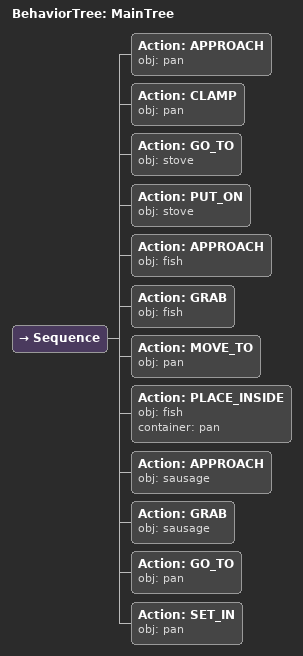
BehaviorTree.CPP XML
<root main_tree_to_execute="MainTree">
  <BehaviorTree ID="MainTree">
    <Sequence>
      <!-- Approach pan -->
      <Action ID="APPROACH" obj="pan" />
      <!-- Clamp pan -->
      <Action ID="CLAMP" obj="pan" />
      <!-- Go to stove -->
      <Action ID="GO_TO" obj="stove" />
      <!-- Put on stove -->
      <Action ID="PUT_ON" obj="stove" />
      <!-- Approach fish -->
      <Action ID="APPROACH" obj="fish" />
      <!-- Grab fish -->
      <Action ID="GRAB" obj="fish" />
      <!-- Move to pan -->
      <Action ID="MOVE_TO" obj="pan" />
      <!-- Place fish inside pan -->
      <Action ID="PLACE_INSIDE" obj="fish" container="pan" />
      <!-- Approach sausage -->
      <Action ID="APPROACH" obj="sausage" />
      <!-- Grab sausage -->
      <Action ID="GRAB" obj="sausage" />
      <!-- Go to pan -->
      <Action ID="GO_TO" obj="pan" />
      <!-- Set in pan -->
      <Action ID="SET_IN" obj="pan" />
    </Sequence>
  </BehaviorTree>
</root>
